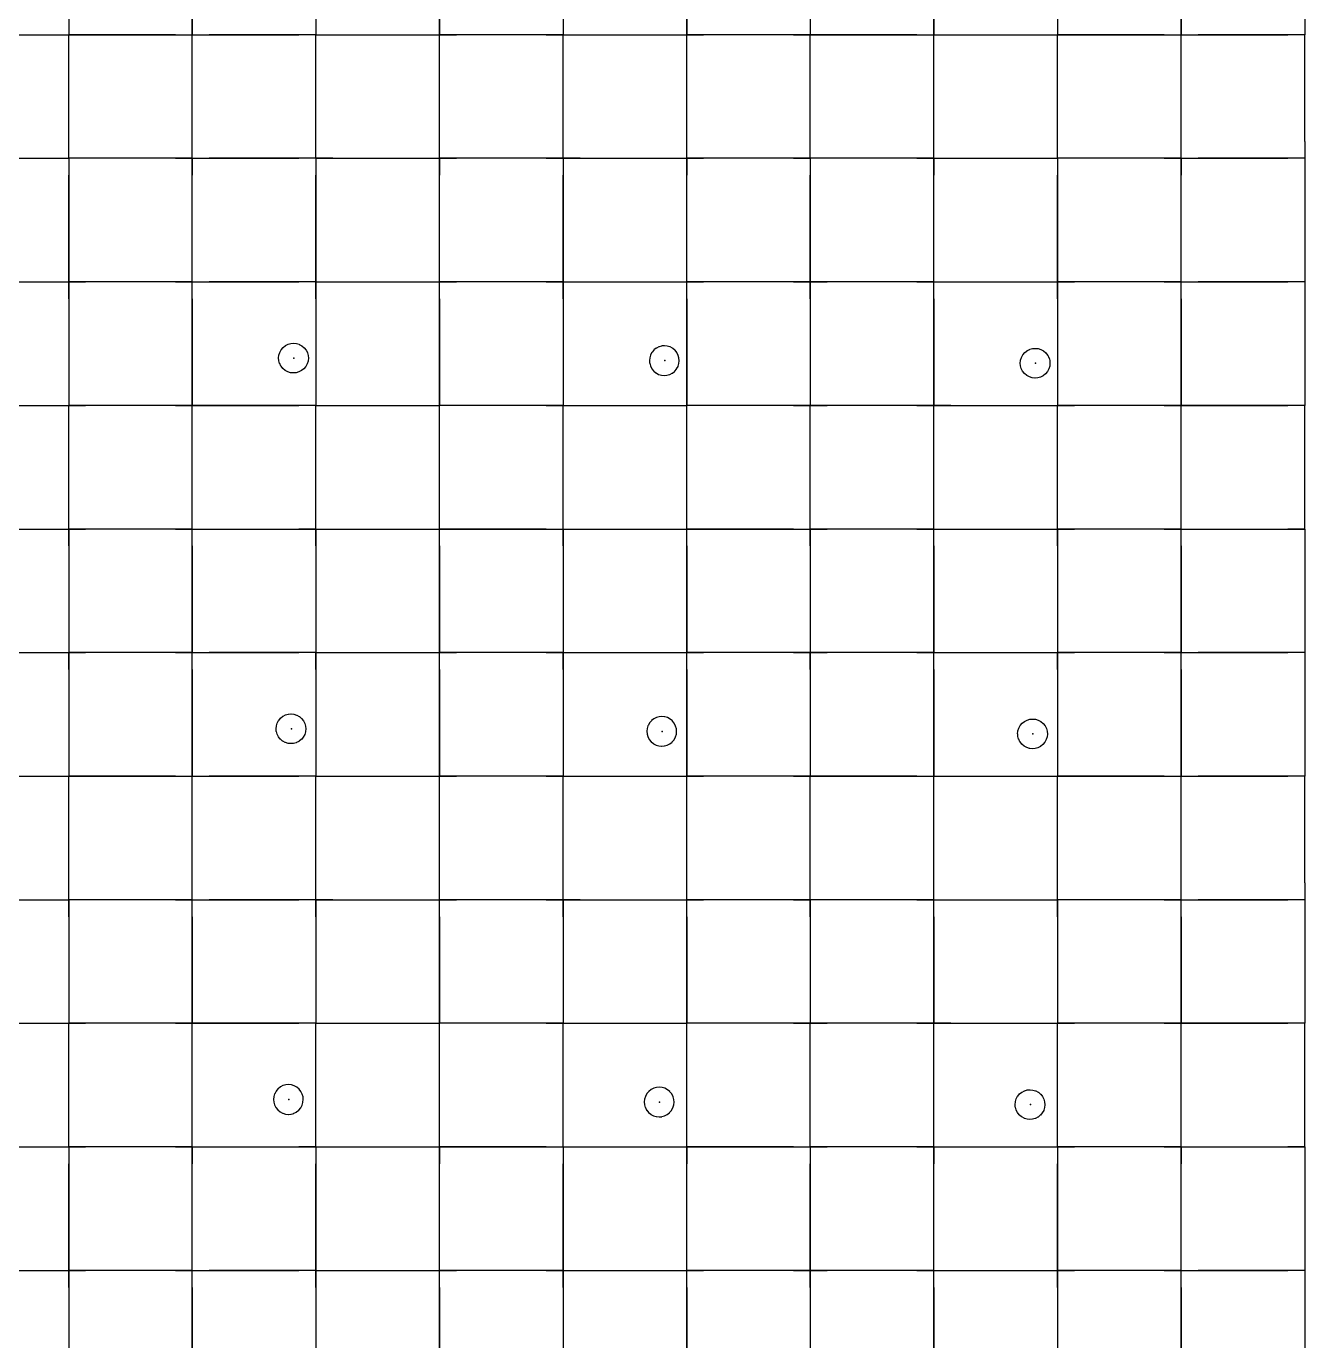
# Model space of a CAD drawing. Header units: metres. Extents: x 0 to 438, y -24 to 612.
# Drawn here: x 266.9 to 360, y 417.9 to 513.6 of the extents above; entities that cross this region are included whole.
import ezdxf

# ---------------------------------------------------------------- set-up
doc = ezdxf.new("R2010")
doc.units = ezdxf.units.M
doc.layers.add('LAYER_01_CUT', color=7, linetype='Continuous')
doc.layers.add('LAYER_04_GRID', color=7, linetype='Continuous')

msp = doc.modelspace()

# ---------------------------------------------------------------- linework, layer by layer
at = {"layer": 'LAYER_01_CUT'}
for points in [[(270, 514.234), (270, 513), (271.234, 513), (279, 513), (279, 514.234), (279, 522), (279, 523.234)], [(288, 514.234), (288, 513), (289.234, 513), (297, 513), (297, 514.234), (297, 522), (297, 523.234)], [(306, 514.234), (306, 513), (307.234, 513), (315, 513), (315, 514.234), (315, 522), (315, 523.234)], [(324, 514.234), (324, 513), (325.234, 513), (333, 513), (333, 514.234), (333, 522), (333, 523.234)], [(342, 514.234), (342, 513), (343.234, 513), (351, 513), (351, 514.234), (351, 522), (351, 523.234)], [(270, 520.766), (270, 513)], [(279, 520.766), (279, 513)], [(288, 520.766), (288, 513)], [(297, 520.766), (297, 513)], [(306, 520.766), (306, 513)], [(315, 520.766), (315, 513)], [(324, 520.766), (324, 513)], [(333, 520.766), (333, 513)], [(342, 520.766), (342, 513)], [(351, 520.766), (351, 513)], [(360, 514.234), (360, 513), (352.234, 513)], [(261, 513), (268.766, 513)], [(262.234, 513), (270, 513)], [(268.766, 513), (270, 513)], [(277.766, 513), (270, 513)], [(270, 505.234), (270, 513)], [(270, 511.766), (270, 513)], [(277.766, 513), (279, 513)], [(279, 505.234), (279, 513)], [(279, 511.766), (279, 513)], [(279, 513), (280.234, 513)], [(279, 513), (286.766, 513)], [(288, 513), (280.234, 513)], [(288, 513), (286.766, 513)], [(288, 505.234), (288, 513)], [(288, 511.766), (288, 513)], [(288, 513), (295.766, 513)], [(295.766, 513), (297, 513)], [(304.766, 513), (297, 513)], [(297, 505.234), (297, 513)], [(297, 511.766), (297, 513)], [(297, 513), (298.234, 513)], [(306, 513), (298.234, 513)], [(304.766, 513), (306, 513)], [(306, 505.234), (306, 513)], [(306, 511.766), (306, 513)], [(306, 513), (313.766, 513)], [(313.766, 513), (315, 513)], [(322.766, 513), (315, 513)], [(315, 505.234), (315, 513)], [(315, 511.766), (315, 513)], [(315, 513), (316.234, 513)], [(324, 513), (316.234, 513)], [(322.766, 513), (324, 513)], [(331.766, 513), (324, 513)], [(324, 505.234), (324, 513)], [(324, 511.766), (324, 513)], [(331.766, 513), (333, 513)], [(333, 505.234), (333, 513)], [(333, 511.766), (333, 513)], [(333, 513), (334.234, 513)], [(333, 513), (340.766, 513)], [(334.234, 513), (342, 513)], [(340.766, 513), (342, 513)], [(349.766, 513), (342, 513)], [(342, 505.234), (342, 513)], [(342, 511.766), (342, 513)], [(349.766, 513), (351, 513)], [(351, 505.234), (351, 513)], [(351, 511.766), (351, 513)], [(351, 513), (352.234, 513)], [(351, 513), (358.766, 513)], [(360, 513), (358.766, 513)], [(360, 505.234), (360, 513)], [(270, 504), (270, 511.766)], [(279, 504), (279, 511.766)], [(288, 504), (288, 511.766)], [(297, 504), (297, 511.766)], [(306, 504), (306, 511.766)], [(315, 504), (315, 511.766)], [(324, 504), (324, 511.766)], [(333, 504), (333, 511.766)], [(342, 504), (342, 511.766)], [(351, 504), (351, 511.766)], [(271.234, 504), (270, 504), (270, 505.234)], [(280.234, 486), (279, 486), (279, 487.234), (279, 495), (279, 496.234), (279, 504), (279, 505.234)], [(289.234, 504), (288, 504), (288, 505.234)], [(298.234, 486), (297, 486), (297, 487.234), (297, 495), (297, 496.234), (297, 504), (297, 505.234)], [(307.234, 504), (306, 504), (306, 505.234)], [(316.234, 486), (315, 486), (315, 487.234), (315, 495), (315, 496.234), (315, 504), (315, 505.234)], [(325.234, 504), (324, 504), (324, 505.234)], [(334.234, 486), (333, 486), (333, 487.234), (333, 495), (333, 496.234), (333, 504), (333, 505.234)], [(343.234, 504), (342, 504), (342, 505.234)], [(360, 505.234), (360, 504), (360, 496.234), (360, 495), (360, 487.234), (360, 486), (352.234, 486), (351, 486), (351, 487.234), (351, 495), (351, 496.234), (351, 504), (351, 505.234)], [(261, 504), (268.766, 504)], [(262.234, 504), (270, 504)], [(268.766, 504), (270, 504)], [(277.766, 504), (270, 504)], [(270, 504), (270, 496.234)], [(270, 504), (270, 502.766)], [(279, 504), (271.234, 504)], [(277.766, 504), (279, 504)], [(279, 504), (279, 502.766)], [(279, 504), (280.234, 504)], [(279, 504), (286.766, 504)], [(288, 504), (280.234, 504)], [(288, 504), (286.766, 504)], [(288, 504), (288, 496.234)], [(288, 504), (288, 502.766)], [(288, 504), (295.766, 504)], [(289.234, 504), (297, 504)], [(295.766, 504), (297, 504)], [(304.766, 504), (297, 504)], [(297, 504), (297, 502.766)], [(297, 504), (298.234, 504)], [(306, 504), (298.234, 504)], [(304.766, 504), (306, 504)], [(306, 504), (306, 496.234)], [(306, 504), (306, 502.766)], [(306, 504), (313.766, 504)], [(307.234, 504), (315, 504)], [(313.766, 504), (315, 504)], [(322.766, 504), (315, 504)], [(315, 504), (315, 502.766)], [(315, 504), (316.234, 504)], [(324, 504), (316.234, 504)], [(322.766, 504), (324, 504)], [(331.766, 504), (324, 504)], [(324, 504), (324, 496.234)], [(324, 504), (324, 502.766)], [(333, 504), (325.234, 504)], [(331.766, 504), (333, 504)], [(333, 504), (333, 502.766)], [(333, 504), (334.234, 504)], [(333, 504), (340.766, 504)], [(334.234, 504), (342, 504)], [(340.766, 504), (342, 504)], [(349.766, 504), (342, 504)], [(342, 504), (342, 496.234)], [(342, 504), (342, 502.766)], [(351, 504), (343.234, 504)], [(349.766, 504), (351, 504)], [(351, 504), (351, 502.766)], [(351, 504), (352.234, 504)], [(351, 504), (358.766, 504)], [(360, 504), (352.234, 504)], [(360, 504), (358.766, 504)], [(270, 495), (270, 502.766)], [(279, 495), (279, 502.766)], [(288, 495), (288, 502.766)], [(297, 495), (297, 502.766)], [(306, 495), (306, 502.766)], [(315, 495), (315, 502.766)], [(324, 495), (324, 502.766)], [(333, 495), (333, 502.766)], [(342, 495), (342, 502.766)], [(351, 495), (351, 502.766)], [(270, 496.234), (270, 495), (270, 487.234), (270, 486), (271.234, 486)], [(288, 496.234), (288, 495), (288, 487.234), (288, 486), (289.234, 486)], [(306, 496.234), (306, 495), (306, 487.234), (306, 486), (307.234, 486)], [(324, 496.234), (324, 495), (324, 487.234), (324, 486), (325.234, 486)], [(342, 496.234), (342, 495), (342, 487.234), (342, 486), (343.234, 486)], [(261, 495), (268.766, 495)], [(262.234, 495), (270, 495)], [(268.766, 495), (270, 495)], [(277.766, 495), (270, 495)], [(270, 493.766), (270, 495)], [(270, 495), (271.234, 495)], [(279, 495), (271.234, 495)], [(277.766, 495), (279, 495)], [(279, 493.766), (279, 495)], [(279, 495), (280.234, 495)], [(279, 495), (286.766, 495)], [(288, 495), (280.234, 495)], [(288, 495), (286.766, 495)], [(288, 493.766), (288, 495)], [(288, 495), (289.234, 495)], [(288, 495), (295.766, 495)], [(289.234, 495), (297, 495)], [(295.766, 495), (297, 495)], [(304.766, 495), (297, 495)], [(297, 493.766), (297, 495)], [(297, 495), (298.234, 495)], [(306, 495), (298.234, 495)], [(304.766, 495), (306, 495)], [(306, 493.766), (306, 495)], [(306, 495), (307.234, 495)], [(306, 495), (313.766, 495)], [(307.234, 495), (315, 495)], [(313.766, 495), (315, 495)], [(322.766, 495), (315, 495)], [(315, 493.766), (315, 495)], [(315, 495), (316.234, 495)], [(324, 495), (316.234, 495)], [(322.766, 495), (324, 495)], [(331.766, 495), (324, 495)], [(324, 493.766), (324, 495)], [(324, 495), (325.234, 495)], [(333, 495), (325.234, 495)], [(331.766, 495), (333, 495)], [(333, 493.766), (333, 495)], [(333, 495), (334.234, 495)], [(333, 495), (340.766, 495)], [(334.234, 495), (342, 495)], [(340.766, 495), (342, 495)], [(349.766, 495), (342, 495)], [(342, 493.766), (342, 495)], [(342, 495), (343.234, 495)], [(351, 495), (343.234, 495)], [(349.766, 495), (351, 495)], [(351, 493.766), (351, 495)], [(351, 495), (352.234, 495)], [(351, 495), (358.766, 495)], [(360, 495), (352.234, 495)], [(360, 495), (358.766, 495)], [(270, 493.766), (270, 486)], [(279, 493.766), (279, 486)], [(288, 493.766), (288, 486)], [(297, 493.766), (297, 486)], [(306, 493.766), (306, 486)], [(315, 493.766), (315, 486)], [(324, 493.766), (324, 486)], [(333, 493.766), (333, 486)], [(342, 493.766), (342, 486)], [(351, 493.766), (351, 486)], [(285.46, 488.865), (285.455, 488.872), (285.362, 489.057), (285.358, 489.064), (285.305, 489.256), (285.303, 489.264), (285.288, 489.451), (285.287, 489.459), (285.307, 489.657), (285.308, 489.665), (285.369, 489.861), (285.371, 489.87), (285.471, 490.054), (285.476, 490.062), (285.612, 490.224), (285.618, 490.23), (285.784, 490.361), (285.791, 490.366), (285.976, 490.459), (285.984, 490.463), (286.175, 490.516), (286.183, 490.518), (286.37, 490.534), (286.378, 490.534), (286.576, 490.514), (286.585, 490.513), (286.781, 490.453), (286.789, 490.45), (286.973, 490.35), (286.981, 490.346), (287.143, 490.209), (287.15, 490.204), (287.28, 490.038), (287.286, 490.031), (287.378, 489.846), (287.382, 489.838), (287.435, 489.646), (287.437, 489.638), (287.453, 489.451), (287.454, 489.444), (287.433, 489.245), (287.432, 489.237), (287.372, 489.041), (287.37, 489.033), (287.269, 488.848), (287.265, 488.84), (287.129, 488.679), (287.123, 488.672), (286.957, 488.541), (286.95, 488.536), (286.765, 488.443), (286.757, 488.439), (286.566, 488.386), (286.558, 488.384), (286.371, 488.368), (286.363, 488.368), (286.164, 488.388), (286.156, 488.389), (285.96, 488.449), (285.952, 488.452), (285.767, 488.552), (285.76, 488.556), (285.598, 488.693), (285.591, 488.698), (285.46, 488.865)], [(313.764, 488.257), (313.949, 488.349), (313.956, 488.355), (314.122, 488.485), (314.128, 488.492), (314.264, 488.654), (314.268, 488.662), (314.369, 488.846), (314.371, 488.854), (314.431, 489.05), (314.432, 489.059), (314.453, 489.257), (314.452, 489.265), (314.437, 489.452), (314.434, 489.46), (314.381, 489.651), (314.378, 489.659), (314.285, 489.844), (314.279, 489.851), (314.149, 490.017), (314.142, 490.023), (313.98, 490.159), (313.972, 490.164), (313.788, 490.264), (313.78, 490.266), (313.584, 490.327), (313.576, 490.327), (313.377, 490.348), (313.369, 490.347), (313.182, 490.332), (313.174, 490.329), (312.983, 490.277), (312.975, 490.273), (312.79, 490.18), (312.783, 490.175), (312.617, 490.044), (312.611, 490.037), (312.475, 489.875), (312.47, 489.868), (312.37, 489.683), (312.368, 489.675), (312.307, 489.479), (312.307, 489.471), (312.286, 489.272), (312.287, 489.264), (312.302, 489.077), (312.304, 489.069), (312.357, 488.878), (312.361, 488.87), (312.454, 488.685), (312.46, 488.678), (312.59, 488.512), (312.597, 488.506), (312.759, 488.37), (312.767, 488.366), (312.951, 488.265), (312.959, 488.263), (313.155, 488.203), (313.163, 488.202), (313.362, 488.181), (313.37, 488.182), (313.557, 488.198), (313.565, 488.2), (313.756, 488.253), (313.764, 488.257)], [(340.949, 488.163), (340.763, 488.07), (340.756, 488.066), (340.564, 488.013), (340.556, 488.011), (340.369, 487.995), (340.361, 487.995), (340.163, 488.015), (340.155, 488.016), (339.959, 488.076), (339.951, 488.079), (339.766, 488.179), (339.758, 488.183), (339.596, 488.32), (339.59, 488.326), (339.459, 488.492), (339.454, 488.499), (339.361, 488.684), (339.357, 488.691), (339.304, 488.883), (339.302, 488.891), (339.286, 489.078), (339.286, 489.086), (339.306, 489.284), (339.307, 489.292), (339.367, 489.488), (339.37, 489.497), (339.47, 489.681), (339.474, 489.689), (339.611, 489.851), (339.616, 489.857), (339.783, 489.988), (339.789, 489.993), (339.975, 490.086), (339.982, 490.09), (340.174, 490.143), (340.182, 490.145), (340.369, 490.161), (340.377, 490.161), (340.575, 490.141), (340.583, 490.14), (340.779, 490.08), (340.787, 490.077), (340.972, 489.977), (340.98, 489.973), (341.142, 489.836), (341.148, 489.831), (341.279, 489.665), (341.284, 489.658), (341.377, 489.473), (341.381, 489.465), (341.434, 489.273), (341.436, 489.265), (341.452, 489.078), (341.452, 489.071), (341.432, 488.872), (341.431, 488.864), (341.371, 488.668), (341.368, 488.66), (341.268, 488.475), (341.264, 488.467), (341.127, 488.306), (341.122, 488.299), (340.956, 488.168), (340.949, 488.163)], [(261, 486), (268.766, 486)], [(262.234, 486), (270, 486)], [(268.766, 486), (270, 486)], [(277.766, 486), (270, 486)], [(270, 478.234), (270, 486)], [(270, 484.766), (270, 486)], [(279, 486), (271.234, 486)], [(277.766, 486), (279, 486)], [(279, 478.234), (279, 486)], [(279, 484.766), (279, 486)], [(279, 486), (286.766, 486)], [(288, 486), (280.234, 486)], [(288, 486), (286.766, 486)], [(288, 478.234), (288, 486)], [(288, 484.766), (288, 486)], [(288, 486), (295.766, 486)], [(289.234, 486), (297, 486)], [(295.766, 486), (297, 486)], [(304.766, 486), (297, 486)], [(297, 478.234), (297, 486)], [(297, 484.766), (297, 486)], [(306, 486), (298.234, 486)], [(304.766, 486), (306, 486)], [(306, 478.234), (306, 486)], [(306, 484.766), (306, 486)], [(306, 486), (313.766, 486)], [(307.234, 486), (315, 486)], [(313.766, 486), (315, 486)], [(322.766, 486), (315, 486)], [(315, 478.234), (315, 486)], [(315, 484.766), (315, 486)], [(324, 486), (316.234, 486)], [(322.766, 486), (324, 486)], [(331.766, 486), (324, 486)], [(324, 478.234), (324, 486)], [(324, 484.766), (324, 486)], [(333, 486), (325.234, 486)], [(331.766, 486), (333, 486)], [(333, 478.234), (333, 486)], [(333, 484.766), (333, 486)], [(333, 486), (340.766, 486)], [(334.234, 486), (342, 486)], [(340.766, 486), (342, 486)], [(349.766, 486), (342, 486)], [(342, 478.234), (342, 486)], [(342, 484.766), (342, 486)], [(351, 486), (343.234, 486)], [(349.766, 486), (351, 486)], [(351, 478.234), (351, 486)], [(351, 484.766), (351, 486)], [(351, 486), (358.766, 486)], [(360, 486), (358.766, 486)], [(360, 478.234), (360, 486)], [(270, 477), (270, 484.766)], [(279, 477), (279, 484.766)], [(288, 477), (288, 484.766)], [(297, 477), (297, 484.766)], [(306, 477), (306, 484.766)], [(315, 477), (315, 484.766)], [(324, 477), (324, 484.766)], [(333, 477), (333, 484.766)], [(342, 477), (342, 484.766)], [(351, 477), (351, 484.766)], [(262.234, 477), (270, 477), (270, 478.234)], [(270, 469.234), (270, 468), (270, 460.234), (270, 459), (271.234, 459), (279, 459), (279, 460.234), (279, 468), (279, 469.234), (279, 477), (279, 478.234)], [(280.234, 477), (288, 477), (288, 478.234)], [(288, 469.234), (288, 468), (288, 460.234), (288, 459), (289.234, 459), (297, 459), (297, 460.234), (297, 468), (297, 469.234), (297, 477), (297, 478.234)], [(298.234, 477), (306, 477), (306, 478.234)], [(306, 469.234), (306, 468), (306, 460.234), (306, 459), (307.234, 459), (315, 459), (315, 460.234), (315, 468), (315, 469.234), (315, 477), (315, 478.234)], [(316.234, 477), (324, 477), (324, 478.234)], [(324, 469.234), (324, 468), (324, 460.234), (324, 459), (325.234, 459), (333, 459), (333, 460.234), (333, 468), (333, 469.234), (333, 477), (333, 478.234)], [(334.234, 477), (342, 477), (342, 478.234)], [(342, 469.234), (342, 468), (342, 460.234), (342, 459), (343.234, 459), (351, 459), (351, 460.234), (351, 468), (351, 469.234), (351, 477), (351, 478.234)], [(352.234, 477), (360, 477), (360, 478.234)], [(261, 477), (268.766, 477)], [(268.766, 477), (270, 477)], [(277.766, 477), (270, 477)], [(270, 475.766), (270, 477)], [(270, 477), (270, 469.234)], [(270, 477), (271.234, 477)], [(279, 477), (271.234, 477)], [(277.766, 477), (279, 477)], [(279, 475.766), (279, 477)], [(279, 477), (280.234, 477)], [(279, 477), (286.766, 477)], [(288, 477), (286.766, 477)], [(288, 475.766), (288, 477)], [(288, 477), (288, 469.234)], [(288, 477), (289.234, 477)], [(288, 477), (295.766, 477)], [(289.234, 477), (297, 477)], [(295.766, 477), (297, 477)], [(304.766, 477), (297, 477)], [(297, 475.766), (297, 477)], [(297, 477), (298.234, 477)], [(304.766, 477), (306, 477)], [(306, 475.766), (306, 477)], [(306, 477), (306, 469.234)], [(306, 477), (307.234, 477)], [(306, 477), (313.766, 477)], [(307.234, 477), (315, 477)], [(313.766, 477), (315, 477)], [(322.766, 477), (315, 477)], [(315, 475.766), (315, 477)], [(315, 477), (316.234, 477)], [(322.766, 477), (324, 477)], [(331.766, 477), (324, 477)], [(324, 475.766), (324, 477)], [(324, 477), (324, 469.234)], [(324, 477), (325.234, 477)], [(333, 477), (325.234, 477)], [(331.766, 477), (333, 477)], [(333, 475.766), (333, 477)], [(333, 477), (334.234, 477)], [(333, 477), (340.766, 477)], [(340.766, 477), (342, 477)], [(349.766, 477), (342, 477)], [(342, 475.766), (342, 477)], [(342, 477), (342, 469.234)], [(342, 477), (343.234, 477)], [(351, 477), (343.234, 477)], [(349.766, 477), (351, 477)], [(351, 475.766), (351, 477)], [(351, 477), (352.234, 477)], [(351, 477), (358.766, 477)], [(360, 477), (358.766, 477)], [(360, 477), (360, 469.234)], [(270, 475.766), (270, 468)], [(279, 475.766), (279, 468)], [(288, 475.766), (288, 468)], [(297, 475.766), (297, 468)], [(306, 475.766), (306, 468)], [(315, 475.766), (315, 468)], [(324, 475.766), (324, 468)], [(333, 475.766), (333, 468)], [(342, 475.766), (342, 468)], [(351, 475.766), (351, 468)], [(360, 469.234), (360, 468), (360, 460.234), (360, 459), (352.234, 459)], [(261, 468), (268.766, 468)], [(262.234, 468), (270, 468)], [(268.766, 468), (270, 468)], [(277.766, 468), (270, 468)], [(270, 466.766), (270, 468)], [(270, 468), (271.234, 468)], [(279, 468), (271.234, 468)], [(277.766, 468), (279, 468)], [(279, 466.766), (279, 468)], [(279, 468), (280.234, 468)], [(279, 468), (286.766, 468)], [(288, 468), (280.234, 468)], [(288, 468), (286.766, 468)], [(288, 466.766), (288, 468)], [(288, 468), (289.234, 468)], [(288, 468), (295.766, 468)], [(289.234, 468), (297, 468)], [(295.766, 468), (297, 468)], [(304.766, 468), (297, 468)], [(297, 466.766), (297, 468)], [(297, 468), (298.234, 468)], [(306, 468), (298.234, 468)], [(304.766, 468), (306, 468)], [(306, 466.766), (306, 468)], [(306, 468), (307.234, 468)], [(306, 468), (313.766, 468)], [(307.234, 468), (315, 468)], [(313.766, 468), (315, 468)], [(322.766, 468), (315, 468)], [(315, 466.766), (315, 468)], [(315, 468), (316.234, 468)], [(324, 468), (316.234, 468)], [(322.766, 468), (324, 468)], [(331.766, 468), (324, 468)], [(324, 466.766), (324, 468)], [(324, 468), (325.234, 468)], [(333, 468), (325.234, 468)], [(331.766, 468), (333, 468)], [(333, 466.766), (333, 468)], [(333, 468), (334.234, 468)], [(333, 468), (340.766, 468)], [(334.234, 468), (342, 468)], [(340.766, 468), (342, 468)], [(349.766, 468), (342, 468)], [(342, 466.766), (342, 468)], [(342, 468), (343.234, 468)], [(351, 468), (343.234, 468)], [(349.766, 468), (351, 468)], [(351, 466.766), (351, 468)], [(351, 468), (352.234, 468)], [(351, 468), (358.766, 468)], [(360, 468), (352.234, 468)], [(360, 468), (358.766, 468)], [(270, 466.766), (270, 459)], [(279, 466.766), (279, 459)], [(288, 466.766), (288, 459)], [(297, 466.766), (297, 459)], [(306, 466.766), (306, 459)], [(315, 466.766), (315, 459)], [(324, 466.766), (324, 459)], [(333, 466.766), (333, 459)], [(342, 466.766), (342, 459)], [(351, 466.766), (351, 459)], [(286.602, 463.451), (286.787, 463.351), (286.794, 463.347), (286.956, 463.21), (286.963, 463.204), (287.094, 463.038), (287.099, 463.031), (287.192, 462.846), (287.196, 462.838), (287.249, 462.647), (287.251, 462.639), (287.266, 462.452), (287.267, 462.444), (287.247, 462.246), (287.246, 462.237), (287.186, 462.041), (287.183, 462.033), (287.083, 461.849), (287.079, 461.841), (286.942, 461.679), (286.937, 461.672), (286.77, 461.542), (286.763, 461.536), (286.578, 461.444), (286.571, 461.44), (286.379, 461.387), (286.371, 461.385), (286.184, 461.369), (286.176, 461.368), (285.978, 461.389), (285.97, 461.39), (285.774, 461.45), (285.765, 461.453), (285.581, 461.553), (285.573, 461.557), (285.411, 461.693), (285.405, 461.699), (285.274, 461.865), (285.269, 461.872), (285.176, 462.057), (285.172, 462.065), (285.119, 462.257), (285.117, 462.265), (285.101, 462.451), (285.101, 462.459), (285.121, 462.658), (285.122, 462.666), (285.182, 462.862), (285.185, 462.87), (285.285, 463.055), (285.289, 463.062), (285.425, 463.224), (285.431, 463.231), (285.597, 463.362), (285.604, 463.367), (285.789, 463.46), (285.797, 463.464), (285.989, 463.517), (285.997, 463.519), (286.184, 463.534), (286.191, 463.535), (286.39, 463.515), (286.398, 463.514), (286.594, 463.453), (286.602, 463.451)], [(312.12, 462.471), (312.1, 462.273), (312.101, 462.265), (312.116, 462.078), (312.118, 462.07), (312.171, 461.878), (312.175, 461.871), (312.268, 461.686), (312.273, 461.679), (312.404, 461.513), (312.411, 461.507), (312.573, 461.37), (312.58, 461.366), (312.765, 461.266), (312.773, 461.264), (312.969, 461.203), (312.977, 461.202), (313.176, 461.182), (313.183, 461.183), (313.37, 461.198), (313.378, 461.2), (313.57, 461.253), (313.578, 461.257), (313.763, 461.35), (313.77, 461.355), (313.936, 461.486), (313.942, 461.493), (314.078, 461.655), (314.082, 461.662), (314.182, 461.847), (314.185, 461.855), (314.245, 462.051), (314.246, 462.059), (314.266, 462.258), (314.266, 462.266), (314.25, 462.452), (314.248, 462.46), (314.195, 462.652), (314.191, 462.66), (314.099, 462.845), (314.093, 462.852), (313.963, 463.018), (313.956, 463.024), (313.794, 463.16), (313.786, 463.164), (313.602, 463.264), (313.594, 463.267), (313.398, 463.327), (313.389, 463.328), (313.191, 463.349), (313.183, 463.348), (312.996, 463.332), (312.988, 463.33), (312.797, 463.277), (312.789, 463.273), (312.604, 463.181), (312.597, 463.175), (312.431, 463.044), (312.425, 463.038), (312.288, 462.876), (312.284, 462.868), (312.184, 462.684), (312.181, 462.676), (312.121, 462.48), (312.12, 462.471)], [(341.245, 461.873), (341.245, 461.864), (341.184, 461.668), (341.182, 461.66), (341.082, 461.476), (341.077, 461.468), (340.941, 461.306), (340.935, 461.3), (340.769, 461.169), (340.762, 461.163), (340.577, 461.071), (340.569, 461.067), (340.378, 461.014), (340.37, 461.012), (340.183, 460.996), (340.175, 460.995), (339.976, 461.016), (339.968, 461.017), (339.772, 461.077), (339.764, 461.08), (339.58, 461.18), (339.572, 461.184), (339.41, 461.32), (339.403, 461.326), (339.273, 461.492), (339.267, 461.499), (339.174, 461.684), (339.171, 461.692), (339.118, 461.884), (339.115, 461.892), (339.1, 462.079), (339.099, 462.086), (339.12, 462.285), (339.121, 462.293), (339.181, 462.489), (339.183, 462.497), (339.284, 462.682), (339.288, 462.689), (339.424, 462.851), (339.43, 462.858), (339.596, 462.989), (339.603, 462.994), (339.788, 463.087), (339.796, 463.091), (339.987, 463.144), (339.995, 463.146), (340.182, 463.161), (340.19, 463.162), (340.389, 463.142), (340.397, 463.141), (340.593, 463.081), (340.601, 463.078), (340.785, 462.978), (340.793, 462.974), (340.955, 462.837), (340.962, 462.831), (341.092, 462.665), (341.098, 462.658), (341.191, 462.473), (341.195, 462.466), (341.248, 462.274), (341.25, 462.266), (341.265, 462.079), (341.266, 462.071), (341.245, 461.873)], [(261, 459), (268.766, 459)], [(262.234, 459), (270, 459)], [(268.766, 459), (270, 459)], [(277.766, 459), (270, 459)], [(270, 451.234), (270, 459)], [(270, 457.766), (270, 459)], [(277.766, 459), (279, 459)], [(279, 451.234), (279, 459)], [(279, 457.766), (279, 459)], [(279, 459), (280.234, 459)], [(279, 459), (286.766, 459)], [(288, 459), (280.234, 459)], [(288, 459), (286.766, 459)], [(288, 451.234), (288, 459)], [(288, 457.766), (288, 459)], [(288, 459), (295.766, 459)], [(295.766, 459), (297, 459)], [(304.766, 459), (297, 459)], [(297, 451.234), (297, 459)], [(297, 457.766), (297, 459)], [(297, 459), (298.234, 459)], [(306, 459), (298.234, 459)], [(304.766, 459), (306, 459)], [(306, 451.234), (306, 459)], [(306, 457.766), (306, 459)], [(306, 459), (313.766, 459)], [(313.766, 459), (315, 459)], [(322.766, 459), (315, 459)], [(315, 451.234), (315, 459)], [(315, 457.766), (315, 459)], [(315, 459), (316.234, 459)], [(324, 459), (316.234, 459)], [(322.766, 459), (324, 459)], [(331.766, 459), (324, 459)], [(324, 451.234), (324, 459)], [(324, 457.766), (324, 459)], [(331.766, 459), (333, 459)], [(333, 451.234), (333, 459)], [(333, 457.766), (333, 459)], [(333, 459), (334.234, 459)], [(333, 459), (340.766, 459)], [(334.234, 459), (342, 459)], [(340.766, 459), (342, 459)], [(349.766, 459), (342, 459)], [(342, 451.234), (342, 459)], [(342, 457.766), (342, 459)], [(349.766, 459), (351, 459)], [(351, 451.234), (351, 459)], [(351, 457.766), (351, 459)], [(351, 459), (352.234, 459)], [(351, 459), (358.766, 459)], [(360, 459), (358.766, 459)], [(360, 451.234), (360, 459)], [(270, 450), (270, 457.766)], [(279, 450), (279, 457.766)], [(288, 450), (288, 457.766)], [(297, 450), (297, 457.766)], [(306, 450), (306, 457.766)], [(315, 450), (315, 457.766)], [(324, 450), (324, 457.766)], [(333, 450), (333, 457.766)], [(342, 450), (342, 457.766)], [(351, 450), (351, 457.766)], [(271.234, 450), (270, 450), (270, 451.234)], [(280.234, 441), (279, 441), (279, 442.234), (279, 450), (279, 451.234)], [(289.234, 450), (288, 450), (288, 451.234)], [(298.234, 441), (297, 441), (297, 442.234), (297, 450), (297, 451.234)], [(307.234, 450), (306, 450), (306, 451.234)], [(316.234, 441), (315, 441), (315, 442.234), (315, 450), (315, 451.234)], [(325.234, 450), (324, 450), (324, 451.234)], [(334.234, 441), (333, 441), (333, 442.234), (333, 450), (333, 451.234)], [(343.234, 450), (342, 450), (342, 451.234)], [(360, 451.234), (360, 450), (360, 442.234), (360, 441), (352.234, 441), (351, 441), (351, 442.234), (351, 450), (351, 451.234)], [(261, 450), (268.766, 450)], [(262.234, 450), (270, 450)], [(268.766, 450), (270, 450)], [(277.766, 450), (270, 450)], [(270, 448.766), (270, 450)], [(270, 450), (270, 442.234)], [(279, 450), (271.234, 450)], [(277.766, 450), (279, 450)], [(279, 448.766), (279, 450)], [(279, 450), (280.234, 450)], [(279, 450), (286.766, 450)], [(288, 450), (280.234, 450)], [(288, 450), (286.766, 450)], [(288, 448.766), (288, 450)], [(288, 450), (288, 442.234)], [(288, 450), (295.766, 450)], [(289.234, 450), (297, 450)], [(295.766, 450), (297, 450)], [(304.766, 450), (297, 450)], [(297, 448.766), (297, 450)], [(297, 450), (298.234, 450)], [(306, 450), (298.234, 450)], [(304.766, 450), (306, 450)], [(306, 448.766), (306, 450)], [(306, 450), (306, 442.234)], [(306, 450), (313.766, 450)], [(307.234, 450), (315, 450)], [(313.766, 450), (315, 450)], [(322.766, 450), (315, 450)], [(315, 448.766), (315, 450)], [(315, 450), (316.234, 450)], [(324, 450), (316.234, 450)], [(322.766, 450), (324, 450)], [(331.766, 450), (324, 450)], [(324, 448.766), (324, 450)], [(324, 450), (324, 442.234)], [(333, 450), (325.234, 450)], [(331.766, 450), (333, 450)], [(333, 448.766), (333, 450)], [(333, 450), (334.234, 450)], [(333, 450), (340.766, 450)], [(334.234, 450), (342, 450)], [(340.766, 450), (342, 450)], [(349.766, 450), (342, 450)], [(342, 448.766), (342, 450)], [(342, 450), (342, 442.234)], [(351, 450), (343.234, 450)], [(349.766, 450), (351, 450)], [(351, 448.766), (351, 450)], [(351, 450), (352.234, 450)], [(351, 450), (358.766, 450)], [(360, 450), (352.234, 450)], [(360, 450), (358.766, 450)], [(270, 448.766), (270, 441)], [(279, 448.766), (279, 441)], [(288, 448.766), (288, 441)], [(297, 448.766), (297, 441)], [(306, 448.766), (306, 441)], [(315, 448.766), (315, 441)], [(324, 448.766), (324, 441)], [(333, 448.766), (333, 441)], [(342, 448.766), (342, 441)], [(351, 448.766), (351, 441)], [(270, 442.234), (270, 441), (271.234, 441)], [(288, 442.234), (288, 441), (289.234, 441)], [(306, 442.234), (306, 441), (307.234, 441)], [(324, 442.234), (324, 441), (325.234, 441)], [(342, 442.234), (342, 441), (343.234, 441)], [(261, 441), (268.766, 441)], [(262.234, 441), (270, 441)], [(268.766, 441), (270, 441)], [(277.766, 441), (270, 441)], [(270, 433.234), (270, 441)], [(270, 439.766), (270, 441)], [(279, 441), (271.234, 441)], [(277.766, 441), (279, 441)], [(279, 433.234), (279, 441)], [(279, 439.766), (279, 441)], [(279, 441), (286.766, 441)], [(288, 441), (280.234, 441)], [(288, 441), (286.766, 441)], [(288, 433.234), (288, 441)], [(288, 439.766), (288, 441)], [(288, 441), (295.766, 441)], [(289.234, 441), (297, 441)], [(295.766, 441), (297, 441)], [(304.766, 441), (297, 441)], [(297, 433.234), (297, 441)], [(297, 439.766), (297, 441)], [(306, 441), (298.234, 441)], [(304.766, 441), (306, 441)], [(306, 433.234), (306, 441)], [(306, 439.766), (306, 441)], [(306, 441), (313.766, 441)], [(307.234, 441), (315, 441)], [(313.766, 441), (315, 441)], [(322.766, 441), (315, 441)], [(315, 433.234), (315, 441)], [(315, 439.766), (315, 441)], [(324, 441), (316.234, 441)], [(322.766, 441), (324, 441)], [(331.766, 441), (324, 441)], [(324, 433.234), (324, 441)], [(324, 439.766), (324, 441)], [(333, 441), (325.234, 441)], [(331.766, 441), (333, 441)], [(333, 433.234), (333, 441)], [(333, 439.766), (333, 441)], [(333, 441), (340.766, 441)], [(334.234, 441), (342, 441)], [(340.766, 441), (342, 441)], [(349.766, 441), (342, 441)], [(342, 433.234), (342, 441)], [(342, 439.766), (342, 441)], [(351, 441), (343.234, 441)], [(349.766, 441), (351, 441)], [(351, 433.234), (351, 441)], [(351, 439.766), (351, 441)], [(351, 441), (358.766, 441)], [(360, 441), (358.766, 441)], [(360, 433.234), (360, 441)], [(270, 432), (270, 439.766)], [(279, 432), (279, 439.766)], [(288, 432), (288, 439.766)], [(297, 432), (297, 439.766)], [(306, 432), (306, 439.766)], [(315, 432), (315, 439.766)], [(324, 432), (324, 439.766)], [(333, 432), (333, 439.766)], [(342, 432), (342, 439.766)], [(351, 432), (351, 439.766)], [(286.193, 434.387), (286.384, 434.44), (286.392, 434.444), (286.577, 434.537), (286.584, 434.542), (286.75, 434.673), (286.756, 434.68), (286.892, 434.842), (286.896, 434.849), (286.997, 435.034), (286.999, 435.042), (287.059, 435.238), (287.06, 435.246), (287.081, 435.445), (287.08, 435.453), (287.065, 435.64), (287.062, 435.648), (287.009, 435.839), (287.006, 435.847), (286.913, 436.032), (286.907, 436.039), (286.777, 436.205), (286.77, 436.211), (286.608, 436.347), (286.6, 436.351), (286.416, 436.452), (286.408, 436.454), (286.212, 436.514), (286.203, 436.515), (286.005, 436.536), (285.997, 436.535), (285.81, 436.519), (285.802, 436.517), (285.611, 436.464), (285.603, 436.46), (285.418, 436.368), (285.411, 436.362), (285.245, 436.232), (285.239, 436.225), (285.103, 436.063), (285.098, 436.055), (284.998, 435.871), (284.996, 435.863), (284.935, 435.667), (284.935, 435.658), (284.914, 435.46), (284.915, 435.452), (284.93, 435.265), (284.932, 435.257), (284.985, 435.066), (284.989, 435.058), (285.082, 434.873), (285.088, 434.866), (285.218, 434.7), (285.225, 434.694), (285.387, 434.558), (285.395, 434.553), (285.579, 434.453), (285.587, 434.451), (285.783, 434.39), (285.791, 434.39), (285.99, 434.369), (285.998, 434.37), (286.185, 434.385), (286.193, 434.387)], [(311.998, 435.684), (311.995, 435.676), (311.935, 435.48), (311.934, 435.472), (311.914, 435.273), (311.914, 435.266), (311.93, 435.079), (311.932, 435.071), (311.985, 434.879), (311.989, 434.871), (312.081, 434.686), (312.087, 434.679), (312.217, 434.513), (312.224, 434.508), (312.386, 434.371), (312.394, 434.367), (312.578, 434.267), (312.586, 434.264), (312.782, 434.204), (312.791, 434.203), (312.989, 434.183), (312.997, 434.183), (313.184, 434.199), (313.192, 434.201), (313.383, 434.254), (313.391, 434.258), (313.576, 434.351), (313.583, 434.356), (313.749, 434.487), (313.755, 434.493), (313.892, 434.655), (313.896, 434.663), (313.996, 434.847), (313.999, 434.856), (314.059, 435.052), (314.06, 435.06), (314.08, 435.258), (314.079, 435.266), (314.064, 435.453), (314.062, 435.461), (314.009, 435.653), (314.005, 435.66), (313.912, 435.845), (313.907, 435.852), (313.776, 436.019), (313.769, 436.024), (313.607, 436.161), (313.6, 436.165), (313.415, 436.265), (313.407, 436.268), (313.211, 436.328), (313.203, 436.329), (313.004, 436.349), (312.997, 436.349), (312.81, 436.333), (312.802, 436.331), (312.61, 436.278), (312.602, 436.274), (312.417, 436.181), (312.41, 436.176), (312.244, 436.045), (312.238, 436.038), (312.102, 435.877), (312.098, 435.869), (311.998, 435.684)], [(340.749, 434.3), (340.583, 434.17), (340.576, 434.164), (340.391, 434.071), (340.383, 434.068), (340.191, 434.015), (340.183, 434.012), (339.996, 433.997), (339.989, 433.996), (339.79, 434.017), (339.782, 434.017), (339.586, 434.078), (339.578, 434.08), (339.393, 434.18), (339.386, 434.185), (339.224, 434.321), (339.217, 434.327), (339.086, 434.493), (339.081, 434.5), (338.988, 434.685), (338.984, 434.693), (338.931, 434.884), (338.929, 434.892), (338.914, 435.079), (338.913, 435.087), (338.933, 435.285), (338.934, 435.294), (338.994, 435.49), (338.997, 435.498), (339.097, 435.682), (339.101, 435.69), (339.238, 435.852), (339.243, 435.859), (339.41, 435.989), (339.417, 435.995), (339.602, 436.087), (339.609, 436.091), (339.801, 436.144), (339.809, 436.147), (339.996, 436.162), (340.004, 436.163), (340.202, 436.142), (340.21, 436.141), (340.406, 436.081), (340.415, 436.079), (340.599, 435.978), (340.607, 435.974), (340.769, 435.838), (340.775, 435.832), (340.906, 435.666), (340.911, 435.659), (341.004, 435.474), (341.008, 435.466), (341.061, 435.275), (341.063, 435.267), (341.079, 435.08), (341.079, 435.072), (341.059, 434.873), (341.058, 434.865), (340.998, 434.669), (340.995, 434.661), (340.895, 434.476), (340.891, 434.469), (340.754, 434.307), (340.749, 434.3)], [(262.234, 432), (270, 432), (270, 433.234)], [(270, 424.234), (270, 423), (270, 415.234), (270, 414), (271.234, 414), (279, 414), (279, 415.234), (279, 423), (279, 424.234), (279, 432), (279, 433.234)], [(280.234, 432), (288, 432), (288, 433.234)], [(288, 424.234), (288, 423), (288, 415.234), (288, 414), (289.234, 414), (297, 414), (297, 415.234), (297, 423), (297, 424.234), (297, 432), (297, 433.234)], [(298.234, 432), (306, 432), (306, 433.234)], [(306, 424.234), (306, 423), (306, 415.234), (306, 414), (307.234, 414), (315, 414), (315, 415.234), (315, 423), (315, 424.234), (315, 432), (315, 433.234)], [(316.234, 432), (324, 432), (324, 433.234)], [(324, 424.234), (324, 423), (324, 415.234), (324, 414), (325.234, 414), (333, 414), (333, 415.234), (333, 423), (333, 424.234), (333, 432), (333, 433.234)], [(334.234, 432), (342, 432), (342, 433.234)], [(342, 424.234), (342, 423), (342, 415.234), (342, 414), (343.234, 414), (351, 414), (351, 415.234), (351, 423), (351, 424.234), (351, 432), (351, 433.234)], [(352.234, 432), (360, 432), (360, 433.234)], [(261, 432), (268.766, 432)], [(268.766, 432), (270, 432)], [(277.766, 432), (270, 432)], [(270, 432), (270, 424.234)], [(270, 432), (270, 430.766)], [(270, 432), (271.234, 432)], [(279, 432), (271.234, 432)], [(277.766, 432), (279, 432)], [(279, 432), (279, 430.766)], [(279, 432), (280.234, 432)], [(279, 432), (286.766, 432)], [(288, 432), (286.766, 432)], [(288, 432), (288, 424.234)], [(288, 432), (288, 430.766)], [(288, 432), (289.234, 432)], [(288, 432), (295.766, 432)], [(289.234, 432), (297, 432)], [(295.766, 432), (297, 432)], [(304.766, 432), (297, 432)], [(297, 432), (297, 430.766)], [(297, 432), (298.234, 432)], [(304.766, 432), (306, 432)], [(306, 432), (306, 424.234)], [(306, 432), (306, 430.766)], [(306, 432), (307.234, 432)], [(306, 432), (313.766, 432)], [(307.234, 432), (315, 432)], [(313.766, 432), (315, 432)], [(322.766, 432), (315, 432)], [(315, 432), (315, 430.766)], [(315, 432), (316.234, 432)], [(322.766, 432), (324, 432)], [(331.766, 432), (324, 432)], [(324, 432), (324, 424.234)], [(324, 432), (324, 430.766)], [(324, 432), (325.234, 432)], [(333, 432), (325.234, 432)], [(331.766, 432), (333, 432)], [(333, 432), (333, 430.766)], [(333, 432), (334.234, 432)], [(333, 432), (340.766, 432)], [(340.766, 432), (342, 432)], [(349.766, 432), (342, 432)], [(342, 432), (342, 424.234)], [(342, 432), (342, 430.766)], [(342, 432), (343.234, 432)], [(351, 432), (343.234, 432)], [(349.766, 432), (351, 432)], [(351, 432), (351, 430.766)], [(351, 432), (352.234, 432)], [(351, 432), (358.766, 432)], [(360, 432), (358.766, 432)], [(360, 432), (360, 424.234)], [(270, 423), (270, 430.766)], [(279, 423), (279, 430.766)], [(288, 423), (288, 430.766)], [(297, 423), (297, 430.766)], [(306, 423), (306, 430.766)], [(315, 423), (315, 430.766)], [(324, 423), (324, 430.766)], [(333, 423), (333, 430.766)], [(342, 423), (342, 430.766)], [(351, 423), (351, 430.766)], [(360, 424.234), (360, 423), (360, 415.234), (360, 414), (352.234, 414)], [(261, 423), (268.766, 423)], [(262.234, 423), (270, 423)], [(268.766, 423), (270, 423)], [(277.766, 423), (270, 423)], [(270, 421.766), (270, 423)], [(270, 423), (271.234, 423)], [(279, 423), (271.234, 423)], [(277.766, 423), (279, 423)], [(279, 421.766), (279, 423)], [(279, 423), (280.234, 423)], [(279, 423), (286.766, 423)], [(288, 423), (280.234, 423)], [(288, 423), (286.766, 423)], [(288, 421.766), (288, 423)], [(288, 423), (289.234, 423)], [(288, 423), (295.766, 423)], [(289.234, 423), (297, 423)], [(295.766, 423), (297, 423)], [(304.766, 423), (297, 423)], [(297, 421.766), (297, 423)], [(297, 423), (298.234, 423)], [(306, 423), (298.234, 423)], [(304.766, 423), (306, 423)], [(306, 421.766), (306, 423)], [(306, 423), (307.234, 423)], [(306, 423), (313.766, 423)], [(307.234, 423), (315, 423)], [(313.766, 423), (315, 423)], [(322.766, 423), (315, 423)], [(315, 421.766), (315, 423)], [(315, 423), (316.234, 423)], [(324, 423), (316.234, 423)], [(322.766, 423), (324, 423)], [(331.766, 423), (324, 423)], [(324, 421.766), (324, 423)], [(324, 423), (325.234, 423)], [(333, 423), (325.234, 423)], [(331.766, 423), (333, 423)], [(333, 421.766), (333, 423)], [(333, 423), (334.234, 423)], [(333, 423), (340.766, 423)], [(334.234, 423), (342, 423)], [(340.766, 423), (342, 423)], [(349.766, 423), (342, 423)], [(342, 421.766), (342, 423)], [(342, 423), (343.234, 423)], [(351, 423), (343.234, 423)], [(349.766, 423), (351, 423)], [(351, 421.766), (351, 423)], [(351, 423), (352.234, 423)], [(351, 423), (358.766, 423)], [(360, 423), (352.234, 423)], [(360, 423), (358.766, 423)], [(270, 421.766), (270, 414)], [(279, 421.766), (279, 414)], [(288, 421.766), (288, 414)], [(297, 421.766), (297, 414)], [(306, 421.766), (306, 414)], [(315, 421.766), (315, 414)], [(324, 421.766), (324, 414)], [(333, 421.766), (333, 414)], [(342, 421.766), (342, 414)], [(351, 421.766), (351, 414)]]:
    msp.add_lwpolyline(points, dxfattribs=at)
at = {"layer": 'LAYER_04_GRID'}
for p in [(286.397, 489.451), (313.396, 489.264), (340.396, 489.078), (286.211, 462.452), (313.21, 462.265), (340.21, 462.079), (286.024, 435.452), (313.024, 435.266), (340.023, 435.079)]:
    msp.add_point(p, dxfattribs=at)

doc.saveas('drawing.dxf')
